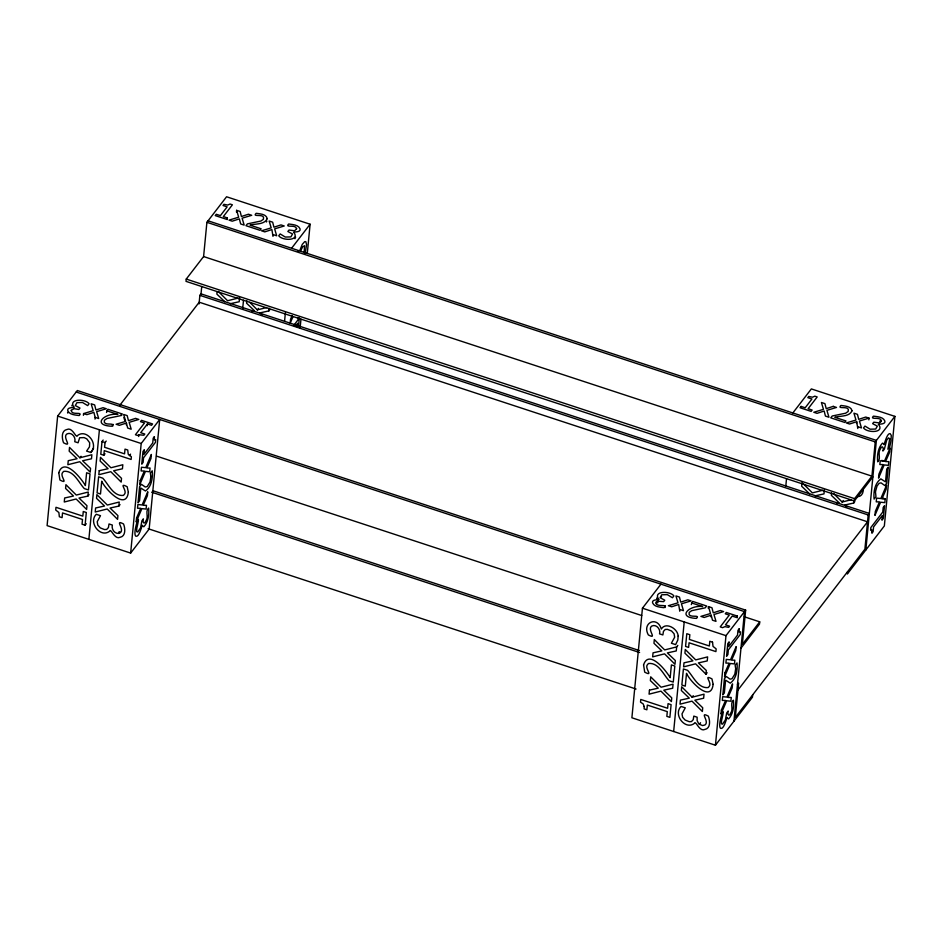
<?xml version="1.0" encoding="UTF-8"?>
<svg xmlns="http://www.w3.org/2000/svg" width="942" height="942" viewBox="0 0 942 942"><rect width="100%" height="100%" fill="white"/><g stroke="black" fill="none" stroke-linecap="round" stroke-linejoin="round"><path stroke-width="1.41" d="M863.155 489.157C863.637 492.631 861.553 496.811 857.62 496.658M744.333 616.774L759.711 621.838L742.355 644.363L745.652 610.122L77.315 390.53L57.65 416.058L47.1 525.624L130.644 553.084L149.154 529.051L159.704 419.473L141.194 443.505L130.644 553.084M83.414 415.304L83.591 413.573L93.187 410.677L91.139 403.765L94.659 404.919L95.943 409.982L103.055 407.686L106.305 408.746L96.637 411.666L98.686 418.531L95.166 417.377L93.882 412.361L86.852 414.645L83.591 413.573M95.001 419.108L95.166 417.377M85.086 525.212L86.311 512.507L83.273 511.506L82.825 516.134L55.978 507.302L55.719 510.022L58.875 512.53L59.358 516.758L62.078 517.653L62.537 512.931L82.496 519.489L82.048 524.211L85.086 525.212L86.24 523.705M87.889 496.081L88.277 492.042L76.29 495.068L65.94 484.706L65.575 488.439L73.476 496.022L64.657 497.977L64.268 502.015L76.172 499.001L86.605 509.434L86.97 505.701L78.987 498.047L87.889 496.081L89.043 494.585M88.866 539.354L99.416 429.788M103.161 440.055L102.007 441.562L100.782 454.256L103.832 455.257L104.986 453.75M106.505 412.49L107.824 409.252L121.848 413.856L121.671 415.599M103.832 455.257L104.268 450.641L131.115 459.46L131.374 456.752L128.23 454.244L127.735 450.017L125.015 449.122L124.556 453.844L104.597 447.285L105.045 442.563L106.21 441.056M121.848 413.856L120.435 415.693L106.964 418.507L104.444 420.238L104.291 422.24C105.928 425.772 114.194 422.263 112.804 426.078M126.24 424.783L126.405 423.04L119.375 425.325L116.113 424.253L125.71 421.357L123.661 414.456L127.182 415.61L128.465 420.674L135.577 418.366L138.815 419.437L129.16 422.346L131.209 429.211L127.688 428.057L126.405 423.04M118.845 506.078L119.234 502.039L107.329 505.053L96.896 494.632L96.543 498.353L104.515 506.007L95.613 507.973L95.224 512.012L107.211 508.998L117.573 519.36L117.927 515.615L110.037 508.044L118.845 506.078L120.011 504.582M138.698 436.499L138.863 434.757L143.891 435.239L144.809 434.05L140.688 432.696L147.435 423.935L151.556 425.289L152.58 423.959L141.5 420.32L140.476 421.651L144.503 422.97L135.436 434.745L137.803 435.522L138.863 434.757M147.27 425.678L147.435 423.935M307.292 253.445L310.106 224.22L226.563 196.772L206.899 222.312L203.602 256.554L186.245 279.079L186.021 281.364L854.359 500.956L872.869 476.923M199.045 303.913L199.869 295.352L201.023 293.857L869.36 513.449L868.194 514.956L864.897 549.198L735.325 717.404L738.622 683.162L737.456 684.669M200.881 295.317L201.729 286.545M217.119 291.608L216.872 294.104L224.773 301.687M227.187 219.639L227.352 217.908L223.325 216.578L232.391 204.803L230.036 204.025L227.681 205.062L223.937 204.308L223.019 205.509L227.14 206.863L220.393 215.612L216.271 214.27L215.247 215.6L226.327 219.239L227.352 217.908M236.454 212.08L236.619 210.337L240.139 211.491L241.423 216.507L248.452 214.223L251.726 215.294L242.118 218.191L244.166 225.103L240.646 223.949L239.362 218.885L232.262 221.182L229.012 220.122L238.667 217.202L236.619 210.337M239.574 297.707L239.186 301.746L230.295 303.713M242.647 309.035L243.495 300.274M246.792 300.698L246.557 303.183L254.528 310.836L251.985 311.39M273.003 236.371L271.885 229.565L264.773 231.873L261.535 230.802L271.19 227.882L269.141 221.017L272.662 222.182L273.945 227.199L280.975 224.914L284.237 225.986L274.64 228.871L276.689 235.783L273.168 234.629M262.017 314.758L260.051 312.862L268.859 310.907L269.118 308.211M284.566 321.304L285.402 312.532M297.295 326.839L297.637 323.306L295.87 325.602M298.178 317.631L297.955 319.939L293.704 325.461M298.532 326.273L299.344 317.807M300.121 327.957L300.969 319.185M660.954 584.17L642.444 608.202L631.894 717.78L715.437 745.228L752.458 697.162L752.682 694.878M656.138 603.74L656.315 601.997L657.363 601.161L663.639 601.667L664.769 600.207L660.083 597.687L661.731 594.791L667.313 594.638L672.458 597.758L673.883 595.909C670.433 590.952 653.442 590.61 658.305 598.723C661.99 600.655 651.581 598.335 652.523 602.739C654.184 607.025 660.13 607.131 664.016 607.696C668.008 603.728 657.905 607.154 656.409 603.81L656.315 601.997M656.609 603.269L656.774 601.526M657.881 602.656L658.046 600.925M665.441 605.847L665.099 607.531M679.794 611.264L678.676 604.505L671.646 606.789L668.384 605.718L677.981 602.821L675.932 595.909L679.453 597.075L680.736 602.126L687.848 599.83L691.087 600.89L681.431 603.81L683.48 610.675L679.959 609.521M676.662 646.895L676.274 650.934L667.372 652.9L675.343 660.554L674.99 664.287L664.557 653.854L652.653 656.868L653.042 652.83L661.849 650.875L653.96 643.292L654.313 639.547L664.675 649.921L676.662 646.895L677.816 645.388M673.66 731.498L684.21 621.932M691.298 604.634L692.617 601.396L706.641 606L705.228 607.837L691.758 610.652L689.238 612.382L689.085 614.384C690.38 617.964 700.565 614.384 696.491 618.399C676.156 617.457 689.391 604.776 702.626 606.566L691.463 602.892M708.278 608.344L708.455 606.601L711.975 607.755L713.259 612.818L720.359 610.51L723.609 611.582L713.954 614.502L716.002 621.367L712.482 620.201L711.198 615.185L704.169 617.469L700.895 616.398L710.503 613.513L708.455 606.601M711.033 616.928L711.198 615.185M705.958 674.213L706.312 670.468L698.411 662.897L707.23 660.931L707.619 656.892L695.714 659.906L685.281 649.485L684.928 653.206L692.9 660.86L683.998 662.827L683.609 666.865L695.596 663.839L705.958 674.213L707.112 672.706M715.437 745.228L725.988 635.65L745.652 610.122M737.209 617.846L737.374 616.103L726.294 612.465L725.269 613.795L729.296 615.114L720.23 626.901L722.585 627.666L724.94 626.642L728.684 627.384L729.603 626.194L725.481 624.84L732.228 616.08L736.35 617.434L737.374 616.103M733.948 721.195L744.498 611.617L76.161 392.025M759.711 621.838L759.487 624.11L740.977 648.143M785.816 486.001L786.511 478.701M802.031 482.516L801.666 486.249L809.567 493.832M824.368 489.852L823.979 493.891L815.089 495.857M831.586 492.843L831.339 495.327L839.322 502.981L836.779 503.534M856.514 423.453L856.678 421.71L849.566 424.018L846.316 422.946L855.984 420.038L853.935 413.173L857.456 414.327L858.739 419.343L865.769 417.059L869.03 418.13L868.865 419.873M857.797 428.516L856.678 421.71M846.811 506.902L844.833 505.006L853.652 503.052L853.911 500.355M847.541 571.723L847.329 574.008L884.35 525.942L894.9 416.376L811.356 388.916L792.846 412.949M854.359 500.956L854.582 498.671L871.939 476.146L875.236 441.904L894.9 416.376M865.839 549.975L876.39 440.397L208.052 220.805M885.197 498.919L884.844 502.639L880.582 502.227L874.941 515.427L875.33 511.388L879.487 501.874L876.248 501.851L876.613 498.106L880.841 498.53L886.516 485.26L886.128 489.298L881.924 498.895L885.197 498.919L882.583 498.059M304.172 252.856L304.537 245.685L302.629 246.91L300.58 250.949M305.243 253.316L306.562 244.637L305.844 241.658L304.69 241.67L302.288 244.355L299.744 250.678M71.875 405.908L72.051 405.131M295.623 237.137L294.952 238.715M292.974 316.689L290.148 323.283L290.536 319.244L292.102 315.676M884.432 461.239L890.108 447.956L889.719 452.007L885.515 461.604L888.789 461.627L888.436 465.348L884.173 464.936L878.533 478.136L878.921 474.097L883.078 464.583L879.84 464.559L880.205 460.815L884.432 461.239L881.818 460.379M90.832 452.478C99.075 444.318 86.676 428.445 77.585 435.463C76.255 439.419 72.616 426.644 67.059 429.47C61.1 430.482 61.842 438.548 63.55 442.775C73.229 447.945 61.807 437.182 67.023 433.897C71.557 431.66 76.161 437.323 74.759 441.716L78.08 442.799L79.658 437.747L84.109 437.606L86.758 438.854L89.69 442.764L89.49 446.826L86.605 451.088L90.832 452.478L93.599 448.168M266.398 221.994L266.892 221.17M119.669 405.46L199.209 302.205L867.535 521.797L737.963 690.015M79.882 457.777L91.869 454.75L91.48 458.789L82.578 460.756L90.562 468.41L90.196 472.142L79.764 461.71L67.859 464.724L68.248 460.685L77.067 458.73L69.166 451.147L69.52 447.403L79.882 457.777L81.036 456.269M113.134 424.383L111.709 426.243C91.362 425.313 104.597 412.631 117.832 414.421L106.67 410.747M129.384 455.645L130.549 454.138M291.596 248.252L310.106 224.22M249.76 302.3L257.343 309.883L258.497 308.375M268.859 310.907L270.013 309.4M118.68 533.419L120.07 532.866C125.286 529.592 113.864 518.818 123.543 523.987C125.251 528.215 125.992 536.292 120.034 537.305C114.488 540.131 110.838 527.355 109.507 531.3C100.429 538.318 88.018 522.445 96.261 514.285L100.488 515.674L97.214 521.727L97.815 525.153L100.335 527.92L104.468 529.545L106.658 529.439L108.436 527.555L109.013 523.964L112.334 525.059C111.297 529.098 114.347 533.702 118.68 533.419L119.834 531.924L118.927 531.912M833.599 493.49L842.136 502.027L843.29 500.52M692.123 697.21L704.027 694.183L703.639 698.234L694.831 700.189L702.72 707.76L702.367 711.504L692.005 701.142L680.018 704.169L680.407 700.118L689.308 698.152L681.337 690.498L681.69 686.777L692.123 697.21L693.277 695.702M853.652 503.052L854.806 501.544M699.388 724.245L702.555 725.564L704.863 725.01C710.08 721.737 698.658 710.963 708.337 716.144C710.044 720.359 710.786 728.437 704.828 729.449C699.27 732.275 695.632 719.5 694.301 723.444C685.223 730.462 672.812 714.589 681.054 706.441L685.281 707.819L682.008 713.883L682.609 717.298L685.128 720.065L689.261 721.69L691.452 721.584L693.23 719.7L693.807 716.108L697.127 717.203L697.127 720.606L698.575 723.503L699.388 724.245L700.554 722.738M660.919 596.981L661.567 596.533M869.03 418.13L859.434 421.027L861.483 427.927L857.962 426.773M257.343 309.883L266.598 307.539M842.136 502.027L851.391 499.684M238.244 298.049L227.587 300.733L218.273 291.396M823.037 490.193L812.381 492.878L803.067 483.552M297.66 251.008L298.449 250.913M206.899 222.312L875.236 441.904M203.602 256.554L871.939 476.146M186.245 279.079L854.582 498.671M199.869 295.352L868.194 514.956M57.65 416.058L141.194 443.505M642.444 608.202L725.988 635.65M156.537 456.116L641.702 615.526M102.007 441.562L105.045 442.563M152.781 490.676L639.347 650.545M151.627 492.183L639.594 652.512M148.106 528.697L636.074 689.038M879.793 421.039L880.829 421.78M123.897 417.577L124.721 420.344M67.565 412.337L67.777 413.091M656.668 598.052L656.762 598.759M644.163 706.5L644.151 708.902L646.871 709.797L647.331 705.075L667.289 711.634L666.842 716.356L669.88 717.357L671.104 704.651L668.066 703.65L667.619 708.278L640.772 699.447L640.513 702.167L643.186 703.933L644.163 706.5M712.529 642.161L713.023 646.389L716.167 648.897L715.908 651.605L689.061 642.785L688.614 647.401L685.576 646.4L686.8 633.707L689.838 634.708L689.391 639.43L709.35 645.988L709.809 641.267L712.529 642.161M678.158 636.109L677.828 640.018L675.626 644.622L671.399 643.233L674.672 637.181L674.072 633.754L671.552 630.999L667.419 629.362L665.229 629.468L663.451 631.364L662.874 634.943L659.553 633.86C660.954 629.468 656.338 623.804 651.817 626.041C646.601 629.327 658.022 640.089 648.343 634.92C641.561 622.709 657.398 615.491 661.308 629.079C665.582 621.496 677.899 628.608 678.158 636.109M58.769 472.743L59.923 480.02C69.284 484.894 59.346 476.099 62.678 472.472L63.715 471.353C73.688 470.199 78.575 482.41 84.297 488.592L88.477 489.958L90.032 473.885L86.605 472.766L85.381 485.566C81.824 479.148 64.127 456.399 58.769 472.743M128.347 492.195C126.063 511.659 104.633 488.403 101.724 481.197L100.488 494.008L97.061 492.878L98.616 476.805L102.796 478.183C108.518 484.353 113.405 496.575 123.39 495.41L124.426 494.291C127.747 490.664 117.809 481.88 127.17 486.743L128.347 492.195M643.563 664.887L644.717 672.164C654.078 677.039 644.14 668.243 647.472 664.628L648.508 663.498C658.482 662.344 663.368 674.566 669.091 680.736L673.271 682.102L674.825 666.029L671.399 664.911L670.162 677.71C666.618 671.293 648.92 648.543 643.563 664.887M713.141 684.339C710.857 703.804 689.426 680.548 686.518 673.342L685.281 686.153L681.855 685.022L683.409 668.95L687.589 670.327C693.312 676.497 698.199 688.72 708.172 687.554L709.208 686.435C712.541 682.809 702.602 674.025 711.964 678.888L713.141 684.339M136.614 529.074L136.708 531.677L137.732 532.006L140.558 527.861L141.924 520.785L143.396 518.865C142.124 522.127 144.361 525.283 145.88 520.973C149.095 516.923 144.833 511.341 148.612 508.079C149.295 514.462 148.353 521.856 143.843 526.731L142.536 526.142C142.619 521.432 139.887 536.975 136.19 536.257L135.672 536.08C132.269 532.324 142.348 505.336 136.614 529.074M721.407 721.219L721.501 723.821L722.526 724.151L725.352 720.006L726.718 712.929L728.19 711.01C726.918 714.272 729.155 717.427 730.674 713.118C733.889 709.067 729.626 703.486 733.406 700.224C734.089 706.606 733.147 714.001 728.637 718.876L727.33 718.287C727.401 713.577 724.681 729.12 720.983 728.402L720.453 728.225C717.062 724.469 727.142 697.48 721.407 721.219M889.719 438.901L887.87 449.216L889.743 446.791L891.002 440.644L891.285 435.357L890.108 433.626C886.41 432.908 883.69 448.451 883.773 443.741L882.454 443.152C877.956 448.027 877.002 455.422 877.697 461.804C881.476 458.542 877.202 452.961 880.417 448.91C881.947 444.6 884.185 447.756 882.901 451.018L884.373 449.11L886.763 440.008L888.577 437.889L889.719 438.901M150.92 476.44L150.025 482.045L147.223 486.567L145.268 487.014L141.441 484.306L139.593 486.708L138.038 502.781L139.557 500.814L140.794 488.015L145.48 491.006C151.58 486.649 152.945 477.853 152.215 470.8L150.331 473.237L150.92 476.44M735.714 668.596L734.819 674.189L732.016 678.711L730.062 679.158L726.235 676.45L724.386 678.852L722.832 694.937L724.351 692.959L725.587 680.159L730.274 683.15C736.373 678.805 737.739 669.997 737.009 662.944L735.125 665.382L735.714 668.596M875.448 491.712L875.966 496.646L874.094 499.083C873.364 492.03 874.729 483.234 880.829 478.877L885.515 481.868L886.74 469.069L888.259 467.102L886.716 483.175L884.856 485.577L881.029 482.869L879.086 483.328L877.061 486.001L875.448 491.712M154.382 436.664L154.394 440.102L155.713 439.643L155.454 442.351L143.549 457.8L143.113 462.416L141.759 464.159L142.984 451.465L144.338 449.711L143.879 454.433L152.722 442.952L153.181 438.23L154.382 436.664M739.176 628.809L739.187 632.247L740.506 631.788L740.247 634.496L728.343 649.945L727.907 654.56L726.553 656.303L727.777 643.61L729.12 641.855L728.672 646.589L737.515 635.096L737.975 630.375L739.176 628.809M872.045 531.017L871.915 533.219L873.128 531.653L873.575 526.931L882.43 515.451L881.971 520.172L883.325 518.418L884.538 505.724L883.196 507.467L882.748 512.083L870.855 527.532L870.596 530.24L871.727 529.522L872.045 531.017M99.204 470.682L98.816 474.721L110.803 471.695L121.165 482.068L121.518 478.324L113.629 470.753L122.436 468.786L122.825 464.747L110.921 467.762L100.488 457.341L100.135 461.062L108.106 468.716L99.204 470.682M136.59 517.876L136.201 521.927L141.877 508.645L146.104 509.069L146.469 505.324L143.219 505.312L147.376 495.786L147.776 491.748L142.136 504.947L137.873 504.535L137.52 508.256L140.782 508.28L136.59 517.876M140.181 480.585L139.793 484.624L145.468 471.353L149.696 471.777L150.049 468.033L146.811 468.009L150.967 458.495L151.356 454.456L145.727 467.656L141.465 467.244L141.112 470.965L144.373 470.988L140.181 480.585M649.45 690.121L649.062 694.16L660.966 691.145L671.399 701.578L671.752 697.845L663.78 690.192L672.682 688.225L673.071 684.186L661.084 687.213L650.722 676.851L650.369 680.595L658.258 688.166L649.45 690.121M721.384 710.033L720.995 714.071L726.671 700.789L730.898 701.213L731.251 697.469L728.013 697.457L732.169 687.931L732.558 683.892L726.93 697.092L722.667 696.68L722.314 700.412L725.576 700.436L721.384 710.033M724.975 672.729L724.586 676.78L730.262 663.498L734.489 663.922L734.842 660.177L731.604 660.154L735.761 650.639L736.149 646.601L730.521 659.8L726.258 659.388L725.893 663.109L729.167 663.133L724.975 672.729M71.251 410.335L71.616 411.654C73.111 415.01 83.226 411.583 79.222 415.552C75.336 414.986 69.39 414.869 67.73 410.594C66.788 406.19 77.197 408.51 73.523 406.579C68.648 398.466 85.651 398.807 89.09 403.765L87.665 405.613L82.519 402.493L76.938 402.646L75.289 405.543L79.976 408.063L78.857 409.511L74.065 408.651L71.251 410.335M296.624 228.741L294.575 230.778L288.982 230.036L287.852 231.496L292.538 234.005L290.89 236.913L285.308 237.054L280.163 233.934L278.738 235.783C282.188 240.752 299.179 241.093 294.316 232.98C290.631 231.037 301.04 233.369 300.098 228.965C298.437 224.679 292.491 224.561 288.605 223.996C284.614 227.964 294.716 224.549 296.212 227.893L296.624 228.741M881.418 420.886L879.357 422.923L873.764 422.181L872.645 423.641L877.332 426.149L875.683 429.057L870.102 429.199L864.956 426.078L863.531 427.939C866.97 432.896 883.973 433.238 879.098 425.125C875.424 423.182 885.833 425.513 884.891 421.109C883.231 416.823 877.285 416.705 873.399 416.14C869.395 420.108 879.51 416.694 881.006 420.038L881.418 420.886M267.257 218.615C264.502 224.903 255.517 223.49 249.995 225.138L261.158 228.8L260.004 230.307L245.98 225.691L247.393 223.866L260.863 221.052L263.383 219.321L263.536 217.308C262.241 213.728 252.056 217.319 256.13 213.304C259.886 213.869 266.256 213.975 267.257 218.615M852.051 410.759C849.295 417.047 840.299 415.634 834.789 417.282L845.951 420.944L844.797 422.452L830.773 417.848L832.186 416.011L845.657 413.197L848.177 411.466L848.33 409.452C847.035 405.872 836.849 409.464 840.912 405.449C844.68 406.014 851.05 406.12 852.051 410.759M801.065 406.414L800.041 407.745L811.121 411.383L812.145 410.053L808.118 408.722L817.185 396.947L814.818 396.17L812.463 397.206L808.731 396.452L807.812 397.654L811.933 399.008L805.186 407.768L801.065 406.414M833.246 406.367L826.216 408.651L824.933 403.635L821.412 402.481L823.461 409.346L813.806 412.266L817.044 413.338L824.156 411.03L825.439 416.093L828.96 417.247L826.911 410.335L836.508 407.439L833.246 406.367"/></g></svg>
